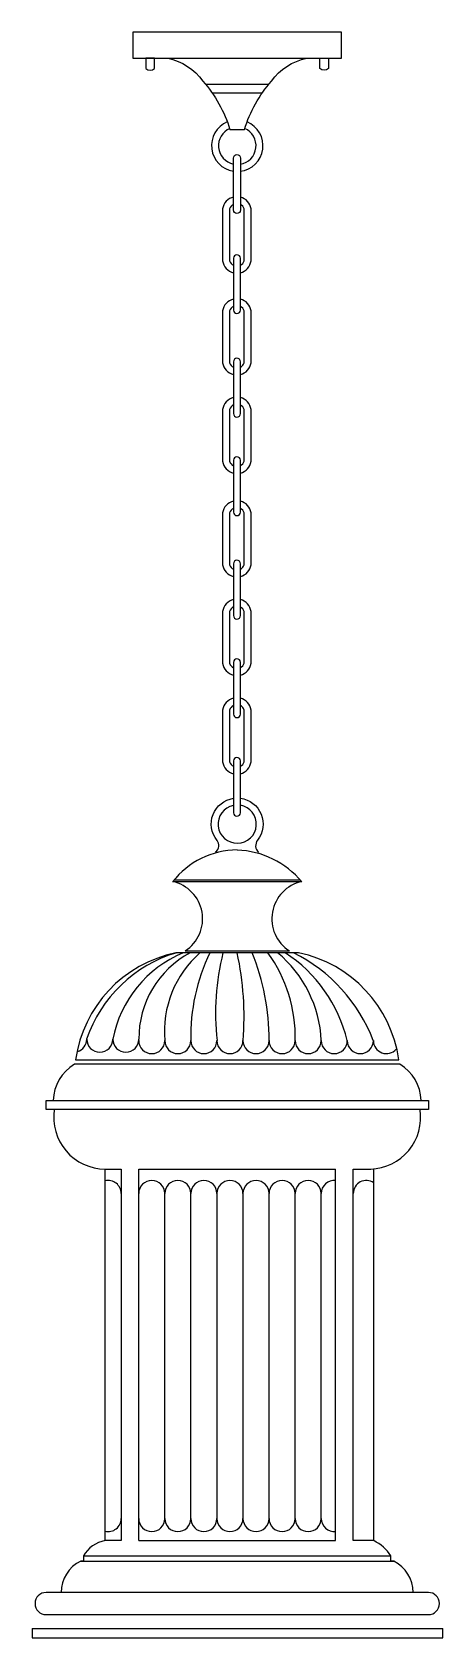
# Model space of a CAD drawing. Extents: x -54789 to -54529, y -35588 to -34571.
import ezdxf

# ---------------------------------------------------------------- set-up
doc = ezdxf.new("R2010")
doc.units = 0
doc.header["$MEASUREMENT"] = 0
for name, color, linetype in [('3', 3, 'CONTINUOUS'), ('4', 4, 'CONTINUOUS'), ('7', 7, 'CONTINUOUS')]:
    doc.layers.add(name, color=color, linetype=linetype)

msp = doc.modelspace()

# ---------------------------------------------------------------- linework, layer by layer
at = {"layer": '3'}
for p, q in [((-54703.6, -34588), (-54615.6, -34588)), ((-54679.7, -34604.5), (-54639.6, -34604.5)), ((-54675.5, -34610), (-54643.7, -34610)), ((-54700.5, -35109.3), (-54618.8, -35109.3)), ((-54699.8, -35108.2), (-54619.5, -35108.2)), ((-54620.8, -35154.4), (-54698.5, -35154.4)), ((-54692.6, -35153.2), (-54626.6, -35153.2)), ((-54705.4, -35512.6), (-54705.4, -35306.8)), ((-54688.9, -35512.6), (-54688.9, -35306.8)), ((-54672.4, -35512.6), (-54672.4, -35306.8)), ((-54655.9, -35512.6), (-54655.9, -35306.8)), ((-54639.4, -35512.6), (-54639.4, -35306.8)), ((-54622.9, -35512.6), (-54622.9, -35306.8)), ((-54606.4, -35513.7), (-54606.4, -35306.8)), ((-54758.7, -35539.6), (-54560.5, -35539.6)), ((-54757, -35536.3), (-54562.3, -35536.3))]:
    msp.add_line(p, q, dxfattribs=at)
msp.add_lwpolyline([(-54606.4, -35512.6, 0.446346), (-54597.3, -35520.8, 0.446371)], format="xyb", dxfattribs=at)
for centre, radius, start, end in [((-54673.4, -35237), 86.2, 106.5154, 161.1118), ((-54665.2, -35223.2), 74.5, 112.6371, 169.1468), ((-54660.1, -35208.8), 61.8, 118.3687, 180.3241), ((-54639.5, -35204.1), 66.2, 131.3554, 185.1011), ((-54569.7, -35206.8), 119.3, 153.9545, 181.5309), ((-54514.2, -35192.7), 159.1, 166.0706, 186.2219), ((-54843.4, -35194.5), 188.1, 355.2755, 12.2998), ((-54782.8, -35209), 143.4, 359.6252, 22.3892), ((-54712.6, -35207.4), 89.7, 358.34, 36.1993), ((-54683.5, -35213.6), 77.2, 2.7285, 50.1421), ((-54679, -35231.2), 91.5, 13.431, 57.0714), ((-54670.5, -35247.4), 104, 21.0857, 63.3883), ((-54763.1, -35209.1), 8.25, 287.0561, 360), ((-54746.6, -35209.1), 8.25, 180, 360), ((-54730.1, -35209.1), 8.25, 180, 360), ((-54713.7, -35210), 8.25, 180, 360), ((-54697.2, -35210), 8.25, 180, 360), ((-54680.7, -35210), 8.25, 180, 360), ((-54664.2, -35210), 8.25, 180, 360), ((-54647.7, -35210), 8.25, 180, 360), ((-54631.2, -35210), 8.25, 180, 360), ((-54614.7, -35210), 8.25, 180, 360), ((-54598.2, -35210), 8.25, 180, 360), ((-54581.7, -35210), 8.25, 180, 360), ((-54565.2, -35210), 8.25, 180, 319.5306), ((-54741.3, -35306.8), 8.25, 0, 103.6204), ((-54713.7, -35306.8), 8.25, 0, 180), ((-54697.2, -35306.8), 8.25, 0, 180), ((-54680.7, -35306.8), 8.25, 0, 180), ((-54664.2, -35306.8), 8.25, 0, 180), ((-54647.7, -35306.8), 8.25, 0, 180), ((-54631.2, -35306.8), 8.25, 0, 180), ((-54614.7, -35306.8), 8.25, 0, 180), ((-54598.2, -35306.8), 8.25, 83.7816, 180), ((-54577.9, -35306.8), 8.25, 54.7042, 180), ((-54713.7, -35512.6), 8.25, 180, 360), ((-54697.2, -35512.6), 8.25, 180, 360), ((-54680.7, -35512.6), 8.25, 180, 360), ((-54664.2, -35512.6), 8.25, 180, 360), ((-54647.7, -35512.6), 8.25, 180, 360), ((-54631.2, -35512.6), 8.25, 180, 360), ((-54614.7, -35512.6), 8.25, 180, 360)]:
    msp.add_arc(centre, radius, start, end, dxfattribs=at)
at = {"layer": '4'}
for p, q in [((-54743.2, -35526.6), (-54743.2, -35291.3)), ((-54573.2, -35526.6), (-54573.2, -35291.3))]:
    msp.add_line(p, q, dxfattribs=at)
for points in [[(-54655, -34633.1, -0.105172), (-54637.9, -34602.5, -0.187192), (-54615.6, -34588), (-54593.6, -34588), (-54593.6, -34571.5), (-54725.6, -34571.5), (-54725.6, -34588), (-54703.6, -34588, -0.187192), (-54681.3, -34602.5, -0.105172), (-54664.2, -34633.1)], [(-54775.4, -35253.7, 0.458596), (-54743.2, -35291.3), (-54733.1, -35291.3), (-54733.1, -35526.6), (-54743.2, -35526.6, 0.227472), (-54757, -35536.3), (-54757, -35539.6), (-54758.7, -35539.6, 0.287426), (-54771, -35559.4)], [(-54548.3, -35559.4, 0.287426), (-54560.5, -35539.6), (-54562.3, -35539.6), (-54562.3, -35536.3, 0.13591), (-54573.2, -35526.6), (-54586.2, -35526.6), (-54586.2, -35291.3), (-54575.1, -35291.3, 0.449751), (-54543.9, -35253.7)]]:
    msp.add_lwpolyline(points, format="xyb", dxfattribs=at)
msp.add_lwpolyline([(-54780.6, -35573.4), (-54538.6, -35573.4, 1), (-54538.6, -35559.4), (-54780.6, -35559.4, 1)], format="xyb", close=True, dxfattribs=at)
for centre, radius, start, end in [((-54659.2, -35141.8), 52.5, 90.486, 141.806), ((-54661.8, -35145.4), 56.1, 39.9288, 87.7792), ((-54705.7, -35132.9), 24.2, 302.8137, 77.5088), ((-54613.5, -35132.9), 24.2, 102.4912, 237.1863), ((-54682, -35233.4), 80.7, 101.775, 171.9327), ((-54637.2, -35233.4), 80.7, 8.0673, 78.225), ((-54748.9, -35248.5), 27.2, 120.2854, 178.7363), ((-54570.4, -35248.5), 27.2, 1.2637, 59.7146), ((-54741.3, -35512.6), 8.25, 256.3796, 360)]:
    msp.add_arc(centre, radius, start, end, dxfattribs=at)
at = {"layer": '7'}
for p, q in [((-54711.9, -34588), (-54717.4, -34588)), ((-54664.2, -34633.1), (-54655, -34633.1)), ((-54556.7, -35225), (-54762.6, -35225)), ((-54761.9, -35222.1), (-54557.3, -35222.1)), ((-54721.9, -35526.6), (-54721.9, -35291.3)), ((-54721.9, -35291.3), (-54597.3, -35291.3)), ((-54597.3, -35526.6), (-54597.3, -35291.3)), ((-54721.9, -35526.6), (-54597.3, -35526.6)), ((-54789.4, -35582.2), (-54529.4, -35582.2)), ((-54789.4, -35582.2), (-54789.4, -35588.2)), ((-54529.4, -35588.2), (-54529.4, -35582.2)), ((-54789.4, -35588.2), (-54529.4, -35588.2))]:
    msp.add_line(p, q, dxfattribs=at)
for points in [[(-54717.4, -34588), (-54717.4, -34594.6, 0.390861), (-54711.9, -34594.6), (-54711.9, -34588)], [(-54601.9, -34588), (-54601.9, -34594.6, -0.390861), (-54607.4, -34594.6), (-54607.4, -34588)], [(-54662, -34675.9, 0.302545), (-54668.9, -34683.4), (-54668.9, -34716.3, 0.302545), (-54662, -34723.8)], [(-54657.6, -34723.8, 0.30144), (-54650.8, -34716.3), (-54650.8, -34683.4, 0.30144), (-54657.6, -34676)], [(-54662, -34680.6, 0.199814), (-54664.5, -34683.4), (-54664.5, -34716.3, 0.199814), (-54662, -34719.1)], [(-54657.6, -34719.1, 0.197687), (-54655.2, -34716.3), (-54655.2, -34683.4, 0.197687), (-54657.6, -34680.6)], [(-54662, -34740.5, 0.302545), (-54668.9, -34748), (-54668.9, -34780.8, 0.302545), (-54662, -34788.3)], [(-54662, -34745.1, 0.199814), (-54664.5, -34748), (-54664.5, -34780.8, 0.199814), (-54662, -34783.7)], [(-54657.6, -34788.3, 0.30144), (-54650.8, -34780.8), (-54650.8, -34748, 0.30144), (-54657.6, -34740.5)], [(-54657.6, -34783.6, 0.197687), (-54655.2, -34780.8), (-54655.2, -34748, 0.197687), (-54657.6, -34745.1)], [(-54662, -34802.9, 0.302545), (-54668.9, -34810.4), (-54668.9, -34843.2, 0.302545), (-54662, -34850.7)], [(-54662, -34807.5, 0.199814), (-54664.5, -34810.4), (-54664.5, -34843.2, 0.199814), (-54662, -34846.1)], [(-54657.6, -34850.7, 0.30144), (-54650.8, -34843.2), (-54650.8, -34810.4, 0.30144), (-54657.6, -34802.9)], [(-54657.6, -34846, 0.197687), (-54655.2, -34843.2), (-54655.2, -34810.4, 0.197687), (-54657.6, -34807.5)], [(-54662, -34868.4, 0.302545), (-54668.9, -34875.9), (-54668.9, -34908.7, 0.302545), (-54662, -34916.2)], [(-54657.6, -34916.2, 0.30144), (-54650.8, -34908.7), (-54650.8, -34875.9, 0.30144), (-54657.6, -34868.4)], [(-54662, -34873, 0.199814), (-54664.5, -34875.9), (-54664.5, -34908.7, 0.199814), (-54662, -34911.5)], [(-54657.6, -34911.5, 0.197687), (-54655.2, -34908.7), (-54655.2, -34875.9, 0.197687), (-54657.6, -34873)], [(-54662, -34930.8, 0.302545), (-54668.9, -34938.3), (-54668.9, -34971.1, 0.302545), (-54662, -34978.6)], [(-54657.6, -34978.6, 0.30144), (-54650.8, -34971.1), (-54650.8, -34938.3, 0.30144), (-54657.6, -34930.8)], [(-54662, -34935.4, 0.199814), (-54664.5, -34938.3), (-54664.5, -34971.1, 0.199814), (-54662, -34973.9)], [(-54657.6, -34973.9, 0.197687), (-54655.2, -34971.1), (-54655.2, -34938.3, 0.197687), (-54657.6, -34935.4)], [(-54662, -34993.2, 0.302545), (-54668.9, -35000.7), (-54668.9, -35033.5, 0.302545), (-54662, -35041)], [(-54657.6, -35041, 0.30144), (-54650.8, -35033.5), (-54650.8, -35000.7, 0.30144), (-54657.6, -34993.2)], [(-54662, -34997.8, 0.199814), (-54664.5, -35000.7), (-54664.5, -35033.5, 0.199814), (-54662, -35036.3)], [(-54657.6, -35036.3, 0.197687), (-54655.2, -35033.5), (-54655.2, -35000.7, 0.197687), (-54657.6, -34997.8)], [(-54673.3, -35090.5, 0.427389), (-54672.4, -35083.2, -0.580302), (-54662, -35056.6)], [(-54657.6, -35056.6, -0.584102), (-54646.7, -35083, 0.393505), (-54646.1, -35090.8)]]:
    msp.add_lwpolyline(points, format="xyb", dxfattribs=at)
for points in [[(-54662, -34651.2, -1), (-54657.6, -34651.2), (-54657.6, -34684.1, -1), (-54662, -34684.1)], [(-54662, -34747.5, 1), (-54657.6, -34747.5), (-54657.6, -34714.7, 1), (-54662, -34714.7)], [(-54662, -34813, 1), (-54657.6, -34813), (-54657.6, -34780.2, 1), (-54662, -34780.2)], [(-54662, -34875.4, 1), (-54657.6, -34875.4), (-54657.6, -34842.6, 1), (-54662, -34842.6)], [(-54662, -34940.9, 1), (-54657.6, -34940.9), (-54657.6, -34908.1, 1), (-54662, -34908.1)], [(-54662, -34970.5), (-54662, -35003.3, 1), (-54657.6, -35003.3), (-54657.6, -34970.5, 1)], [(-54657.6, -35065.7), (-54657.6, -35032.9, 1), (-54662, -35032.9), (-54662, -35065.7, 1)]]:
    msp.add_lwpolyline(points, format="xyb", close=True, dxfattribs=at)
msp.add_lwpolyline([(-54780.6, -35253.7), (-54780.6, -35247.9), (-54538.6, -35247.9), (-54538.6, -35253.7)], close=True, dxfattribs=at)
for centre, radius, start, end in [((-54659.6, -34643.4), 16.3, 112.6948, 261.2976), ((-54659.6, -34643.4), 11.9, 113.5335, 258.0325), ((-54659.6, -34643.4), 16.3, 276.8358, 67.552), ((-54659.6, -34643.4), 11.9, 279.3881, 66.8358), ((-54659.6, -35072.9), 12.1, 101.5974, 80.5788)]:
    msp.add_arc(centre, radius, start, end, dxfattribs=at)

doc.saveas('drawing.dxf')
